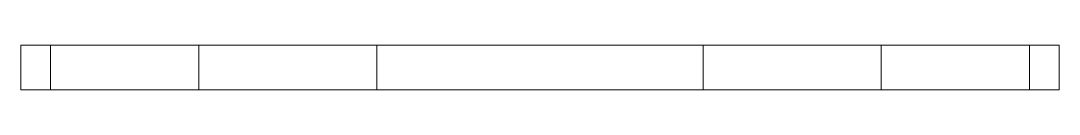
# Model space of a CAD drawing. Header units: millimetres. Extents: x 0 to 70, y -3 to 0.
import ezdxf

# ---------------------------------------------------------------- set-up
doc = ezdxf.new("R2010")
doc.units = ezdxf.units.MM

msp = doc.modelspace()

# ---------------------------------------------------------------- linework, layer by layer
at = {"color": 7, "linetype": 'Continuous', "lineweight": 15}
for p, q in [((70, 0), (0, 0)), ((0, -3), (0, 0)), ((2, 0), (2, -3)), ((12, -3), (12, 0)), ((24, -3), (24, 0)), ((46, -3), (46, 0)), ((58, -3), (58, 0)), ((68, -3), (68, 0)), ((70, 0), (70, -3)), ((70, -3), (0, -3))]:
    msp.add_line(p, q, dxfattribs=at)

doc.saveas('drawing.dxf')
